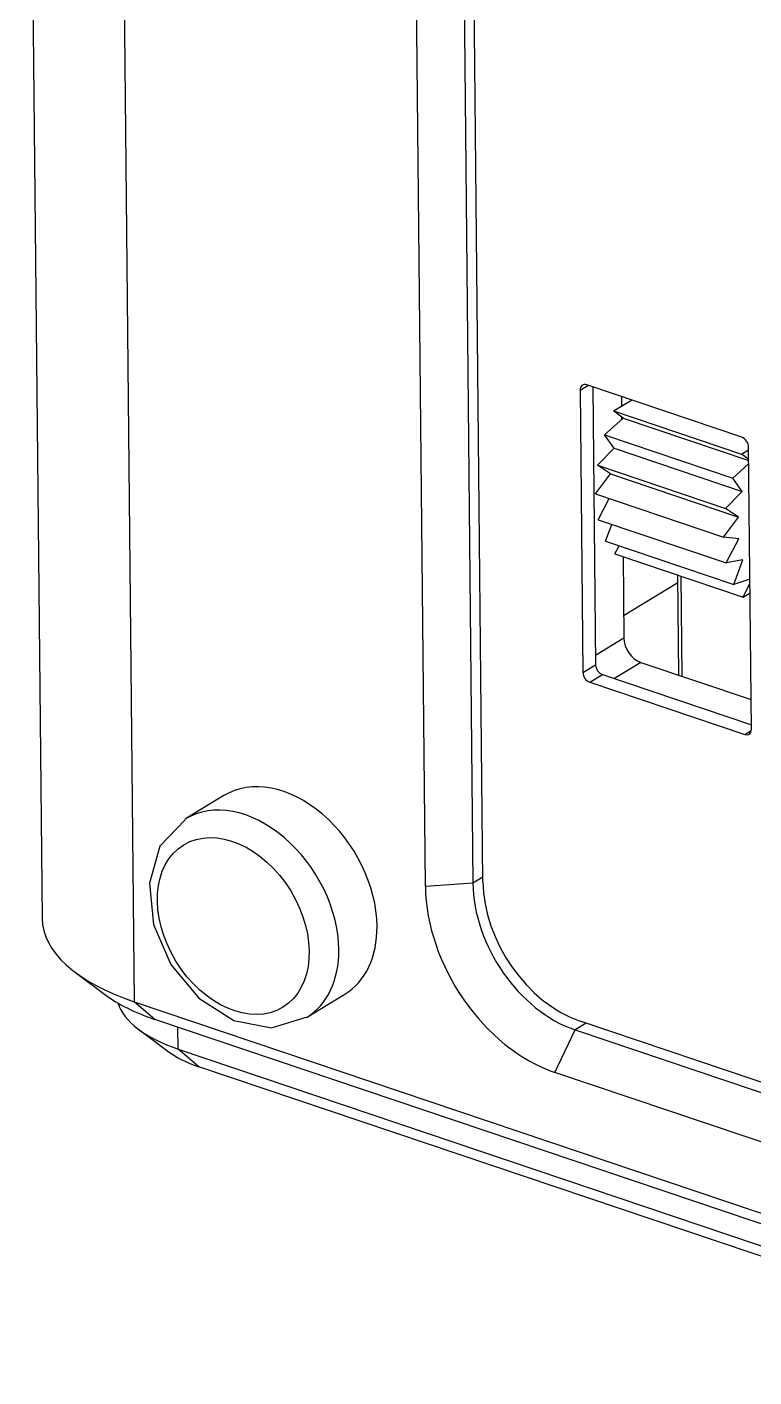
# Model space of a CAD drawing. Header units: millimetres. Extents: x 113 to 1101, y 63 to 734.
# Drawn here: x 928.1 to 945.29, y 244.87 to 276.79 of the extents above; entities that cross this region are included whole.
import ezdxf

# ---------------------------------------------------------------- set-up
doc = ezdxf.new("R2010")
doc.units = ezdxf.units.MM

msp = doc.modelspace()

# ---------------------------------------------------------------- linework, layer by layer
for p, q in [((928.102, 291.666), (928.457, 255.711)), ((930.282, 289.696), (930.637, 253.74)), ((937.522, 256.473), (937.268, 282.283)), ((938.389, 282.362), (938.643, 256.552)), ((938.883, 256.585), (938.629, 282.395)), ((941.18, 268.203), (941.367, 268.317)), ((941.18, 268.203), (941.245, 261.528)), ((945.004, 267.089), (941.337, 268.327)), ((941.482, 268.278), (941.547, 261.712)), ((941.971, 267.713), (942.393, 267.97)), ((942.157, 268.05), (942.159, 267.828)), ((942.201, 267.545), (941.971, 267.713)), ((941.971, 267.713), (945, 266.691)), ((942.162, 267.573), (942.163, 267.51)), ((941.759, 267.149), (942.201, 267.545)), ((942.201, 267.545), (945.169, 266.543)), ((941.985, 266.833), (941.759, 267.149)), ((941.759, 267.149), (944.789, 266.126)), ((941.593, 266.43), (941.985, 266.833)), ((941.985, 266.833), (945.015, 265.811)), ((945, 266.691), (945.166, 266.792)), ((945.168, 266.568), (945, 266.691)), ((945.231, 260.183), (945.166, 266.858)), ((941.898, 266.226), (941.593, 266.43)), ((941.593, 266.43), (944.622, 265.408)), ((944.789, 266.126), (945.169, 266.468)), ((941.542, 265.75), (941.898, 266.226)), ((941.898, 266.226), (944.928, 265.204)), ((945.015, 265.811), (944.789, 266.126)), ((941.542, 265.75), (944.571, 264.728)), ((941.605, 265.139), (941.866, 265.64)), ((944.622, 265.408), (945.015, 265.811)), ((944.928, 265.204), (944.622, 265.408)), ((941.605, 265.139), (944.635, 264.117)), ((941.784, 264.632), (941.932, 265.029)), ((944.571, 264.728), (944.928, 265.204)), ((944.933, 264.689), (944.571, 264.728)), ((944.635, 264.117), (944.933, 264.689)), ((941.784, 264.632), (944.814, 263.61)), ((942.004, 264.331), (942.102, 264.525)), ((942.004, 264.331), (945.034, 263.309)), ((942.195, 264.267), (942.213, 262.345)), ((945.031, 264.195), (944.635, 264.117)), ((944.814, 263.61), (945.031, 264.195)), ((943.485, 263.831), (943.509, 261.464)), ((943.564, 263.805), (943.588, 261.438)), ((945.196, 263.734), (944.814, 263.61)), ((943.488, 263.646), (942.209, 262.865)), ((945.034, 263.309), (945.197, 263.634)), ((945.034, 263.309), (945.2, 263.41)), ((945.172, 263.393), (945.2, 263.383)), ((941.545, 261.937), (942.213, 262.345)), ((941.245, 261.528), (941.547, 261.712)), ((942.616, 261.765), (941.992, 261.384)), ((942.616, 261.765), (945.224, 260.885)), ((941.407, 261.296), (941.708, 261.48)), ((941.407, 261.296), (945.074, 260.058)), ((941.708, 261.48), (945.23, 260.292)), ((945.074, 260.058), (945.229, 260.153)), ((932.755, 258.615), (931.85, 258.063)), ((938.643, 256.552), (938.882, 256.698)), ((937.522, 256.473), (938.643, 256.552)), ((929.246, 254.434), (929.938, 253.916)), ((934.714, 253.368), (935.619, 253.92)), ((935.619, 253.92), (935.619, 253.92)), ((931.127, 253.323), (930.637, 253.74)), ((930.637, 253.74), (1025.505, 221.731)), ((1025.995, 221.313), (931.127, 253.323)), ((941.322, 253.235), (941.061, 253.075)), ((1016.118, 227.998), (941.18, 253.282)), ((930.74, 253.088), (931.433, 252.57)), ((931.676, 252.621), (931.671, 253.139)), ((940.585, 252.069), (941.061, 253.075)), ((941.061, 253.075), (1015.999, 227.791)), ((932.166, 252.204), (931.676, 252.621)), ((931.676, 252.621), (1026.624, 220.585)), ((1027.114, 220.168), (932.166, 252.204)), ((1015.523, 226.784), (940.585, 252.069))]:
    msp.add_line(p, q)
msp.add_lwpolyline([(931.839, 258.041), (931.245, 257.422), (930.996, 256.546), (931.092, 255.569), (931.502, 254.618), (932.164, 253.822), (932.991, 253.295), (933.884, 253.124), (934.705, 253.374)])
for centre, major_axis, ratio, start_param, end_param in [((941.339, 268.149), (0.104, -0.171), 0.707153, 2.440875, 4.011672), ((945.006, 266.911), (0.104, -0.171), 0.707153, 0.870079, 2.440875), ((942.612, 262.21), (0.26, -0.427), 0.707153, 4.011672, 5.582468), ((941.405, 261.474), (0.104, -0.171), 0.707153, 4.011672, 5.582468), ((941.707, 261.658), (0.104, -0.171), 0.707153, 4.011672, 5.582468), ((945.072, 260.236), (0.104, -0.171), 0.707153, 5.582468, 7.153264), ((934.187, 256.268), (1.432, -2.348), 0.707153, 0.870079, 3.141647), ((933.282, 255.715), (-1.432, 2.348), 0.707153, 4.011672, 6.283185), ((933.282, 255.715), (-1.432, 2.348), 0.707153, 0, 0.010068), ((940.552, 255.451), (-1.979, 3.244), 0.707153, 0.870079, 2.440875), ((941.035, 255.745), (1.562, -2.561), 0.707153, 4.011672, 5.582468), ((941.155, 255.819), (-1.484, 2.433), 0.707153, 0.870079, 2.440875), ((933.957, 255.765), (-5.5, -0.054), 0.455889, 0.000015, 0.918219), ((934.187, 256.268), (1.432, -2.348), 0.707153, 0, 0.870079), ((933.282, 255.715), (-1.432, 2.348), 0.707153, 3.139684, 4.011672), ((933.964, 255.053), (4.7, 0.046), 0.455889, 3.679335, 4.059811), ((933.91, 253.983), (-3.7, -0.036), 0.455889, 0.14011, 0.918219), ((933.917, 253.271), (2.9, 0.029), 0.455889, 3.679335, 4.059811)]:
    msp.add_ellipse(centre, major_axis=major_axis, ratio=ratio, start_param=start_param, end_param=end_param)
msp.add_ellipse((932.98, 255.531), major_axis=(1.172, -1.921), ratio=0.707153)

doc.saveas('drawing.dxf')
